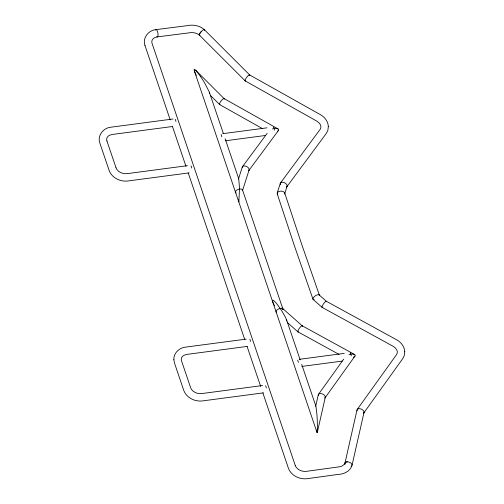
<?xml version="1.0" encoding="UTF-8"?>
<svg xmlns="http://www.w3.org/2000/svg" width="504" height="504" viewBox="0 0 504 504"><rect width="100%" height="100%" fill="white"/><g stroke="black" fill="none" stroke-linecap="round" stroke-linejoin="round"><path stroke-width="0.76" d="M286.826 321.073L285.592 317.507L282.064 311.34A53.115 22.504 68.6 0 0 278.479 306.111C277.408 304.214 269.942 295.476 273.351 303.395M224.11 98.62L195.659 70.182L194.128 69.262L194.355 70.97L317.003 432.445C318.144 430.164 317.167 423.896 317.274 420.456A69.703 11.592 -86.5 0 0 316.871 413.935L315.951 406.388L301.682 364.329M315.668 406.312L318.289 394.752M317.287 432.52L325.25 397.423M344.931 463.226L357.008 409.973M352.107 464.94L364.008 412.461M238.512 178.901L242.279 167.095M242.506 190.632L249.108 169.968M277.206 192.988L280.293 183.33M284.716 193.725L287.091 186.291M351.868 465.74C349.959 471.467 343.671 474.283 338.008 474.434L306.917 478.724C299.439 479.562 291.136 475.581 288.427 468.279L262.874 392.956M318.465 394.367L343.684 359.182M325.074 397.801L355.005 356.044A2.64 1.405 -19.1 0 0 355.219 355.238L354.596 354.501L302.198 325.792M357.229 409.462L396.497 354.671C398.236 352.391 397.391 348.837 393.151 346.298L322.119 307.377L313.135 299.433M363.787 412.971L402.728 358.653L404.265 355.604L404.75 351.666M355.005 356.044L354.123 356.889M248.85 170.465L278.466 130.46A2.64 1.411 -18.3 0 0 278.68 129.654L278.05 128.904L224.059 98.589M242.537 166.603L267.183 133.302M280.476 182.952L320.147 129.364C321.772 127.184 321.035 123.669 316.632 121.017L245.196 80.905M286.908 186.669L326.353 133.377L327.852 130.41L328.337 126.466M278.365 130.599L277.376 131.431M199.823 35.387A3.704 1.096 -50 0 1 201.373 31.475L201.512 31.33A3.704 1.096 -50 0 1 204.41 30.524M344.503 464.134L341.813 466.206L339.513 466.792L306.281 471.36C301.789 471.99 296.39 469.274 295.25 465.431M353.921 357.027L353.468 357.292M155.994 29.616C148.485 30.19 142.191 38.153 144.995 45.53M157.405 36.874C152.737 37.517 151.03 40.61 152.063 43.401L295.287 465.545M172.979 118.994L110.93 127.203C103.446 127.745 97.115 135.62 99.823 143.004L109.179 170.572C111.882 177.874 120.185 181.856 127.657 181.018L189.094 172.885M172.337 126.523L112.216 134.48C107.9 135.185 105.758 137.882 106.974 141.12M222.705 133.686L266.981 127.827M225.263 140.792L265.652 135.45M187.368 165.671L127.04 173.653C122.541 174.283 117.136 171.574 116.002 167.731M246.21 339.104L185.497 347.136C179.254 347.779 173.42 353.222 173.867 359.761M247.212 346.412L186.883 354.4C182.045 355.263 180.545 358.035 181.566 360.965L190.632 387.689C191.684 391.299 197.083 394.311 201.701 393.58L262.597 385.522M299.263 359.327L344.251 353.373M301.814 366.433L342.153 361.097M263.51 392.843L202.236 400.951C194.758 401.808 186.467 397.744 183.784 390.461L174.472 363.012L173.849 359.629M156.07 29.61L187.268 25.654C193.196 24.349 199.672 25.616 204.322 29.623M157.33 36.88L188.162 32.974C192.118 32.13 196.579 32.571 199.603 35.324M354.596 354.501L352.888 354.091A7.081 3.755 -19.1 0 0 348.982 354.596M278.05 128.904L276.337 128.47A7.081 3.786 -18.3 0 0 272.412 128.936M326.378 301.298L397.07 340.03C401.304 342.43 404.567 346.834 404.769 351.805M297.971 331.89L339.079 354.413M249.663 74.951L320.582 114.773C324.847 117.18 328.161 121.596 328.362 126.605M219.631 104.561L262.546 128.659M319.259 295.004L326.416 301.335M281.988 307.9L302.243 325.823M287.595 322.718L297.927 331.859M204.687 29.982L249.707 74.995M199.546 35.28L245.152 80.867M210.792 95.741L219.58 104.523M195.659 70.182L200.605 76.583M274.144 304.996L274.459 305.575M196.012 74.699L196.346 75.361M273.59 303.906L273.861 304.441M195.697 74.069L194.355 70.97M238.713 178.756L239.287 185.258A53.115 7.768 -84.9 0 1 239.4 190.928L238.852 201.921L238.442 199.76M223.373 133.528L209.198 91.785L204.479 82.662A69.703 28.47 70.5 0 0 200.605 76.583M319.423 295.256L301.638 244.138L284.697 192.906M312.978 299.174L294.664 246.551L277.225 193.807M225.131 138.707L238.757 178.863M242.512 189.945L283.078 309.5M286.549 319.731L300.176 359.887M144.95 45.41L170.22 119.876M172.475 126.535L185.995 166.377M188.25 173.029L244.837 339.803M247.099 346.462L260.656 386.423M106.93 141L116.04 167.838M209.355 92.207L209.67 93.662M317.003 432.445L316.827 431.707M316.77 431.367L316.581 430.057M175.19 119.335A3.692 1.09 82.5 0 1 175.934 121.495M190.984 165.873A3.692 1.09 82.5 0 1 191.722 168.065M265.583 385.755A3.692 1.09 82.5 0 1 266.326 387.916M249.833 339.305A3.692 1.09 82.5 0 1 250.564 341.498M282.971 309.28A3.692 1.966 -18.7 0 1 283.135 309.739M276.482 312.423A3.692 1.966 -18.7 0 1 277.502 309.544A3.692 1.966 -18.7 0 1 282.177 308.7M282.461 308.826A3.692 1.966 -18.7 0 1 282.895 309.179M236.156 193.026A3.692 1.966 -18.7 0 1 238.253 189.34A3.692 1.966 -18.7 0 1 242.518 190.714M297.662 360.215A3.692 1.09 82.5 0 1 298.393 362.414M350.185 352.92A3.692 1.09 82.5 0 1 350.261 353.014M350.337 353.121A3.692 1.09 82.5 0 1 351.225 355.881M221.105 134.581A3.692 1.09 82.5 0 1 221.836 136.773M273.622 127.191A3.692 1.09 82.5 0 1 273.697 127.273M273.773 127.367A3.692 1.09 82.5 0 1 274.73 130.234M155.61 29.982A3.692 1.21 79.3 0 1 157.916 33.176A3.692 1.21 79.3 0 1 156.757 36.565M280.47 184.71A3.704 2.23 27.2 0 1 284.143 182.574A3.704 2.23 27.2 0 1 286.48 187.06M277.458 194.191A3.755 2.224 -0.9 0 1 280.948 191.136A3.755 2.224 -0.9 0 1 284.47 194.109M277.899 194.676A3.755 2.224 -0.9 0 1 277.547 194.317M314.212 299.741A3.755 1.638 -34.7 0 1 314.824 296.201A3.755 1.638 -34.7 0 1 319.423 295.609M245.65 80.905A3.711 0.977 -53 0 1 246.632 77.37A3.711 0.977 -53 0 1 249.795 75.373M322.844 307.175A3.704 0.888 -55 0 1 323.316 304.12A3.704 0.888 -55 0 1 326.491 301.701M357.103 410.886A3.711 2.249 24.3 0 1 360.959 408.977A3.711 2.249 24.3 0 1 363.586 413.179M344.988 464.241A3.692 2.243 12.8 0 1 347.363 461.834M344.963 463.957A3.685 2.243 19.8 0 1 347.363 461.828L347.577 461.834A3.704 2.249 19.8 0 1 351.546 463.756A3.704 2.249 19.8 0 1 351.086 466.452M199.855 35.343A3.692 1.279 -45 0 1 201.348 31.494M298.318 331.878A3.704 0.888 -55 0 1 299.508 328.11A3.704 0.888 -55 0 1 302.305 326.384M318.295 395.489A3.711 2.249 24.3 0 1 322.472 393.945A3.711 2.249 24.3 0 1 324.771 398.116M242.241 167.53A3.704 2.23 27.2 0 1 246.5 166.446A3.704 2.23 27.2 0 1 248.743 170.56M220.002 104.567A3.711 0.977 -53 0 1 221.143 100.888A3.711 0.977 -53 0 1 224.204 99.086"/></g></svg>
